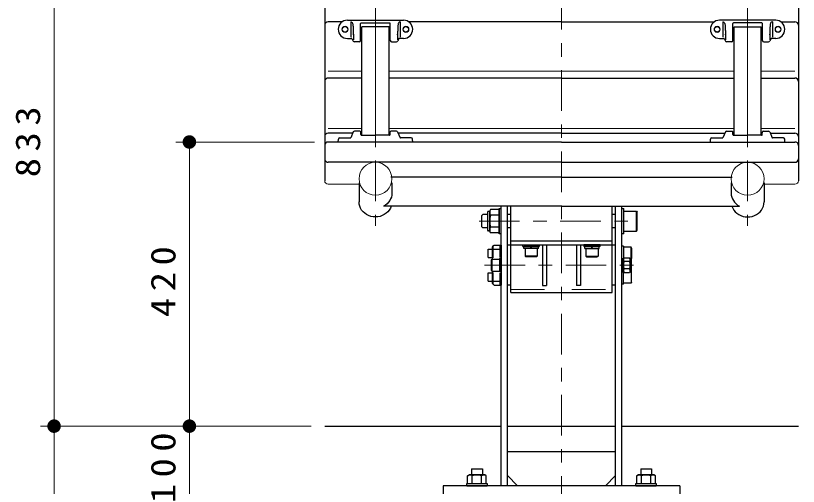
# Model space of a CAD drawing. Units: millimetres on the paper, scale 1:20. Extents: x -365 to 0, y 0 to 257.
# Drawn here: x -288.9 to -231.1, y 105.5 to 140.3 of the extents above; entities that cross this region are included whole.
import ezdxf

# ---------------------------------------------------------------- set-up
doc = ezdxf.new("R2010")
doc.units = ezdxf.units.MM
for name, pattern in [('USER1', [4.5, 2.5, -2]), ('USER2', [6, 3, -1, 1, -1]), ('USER3', [8, 3, -1, 1, -1, 1, -1])]:
    doc.linetypes.add(name, pattern=pattern)
doc.layers.add('LY_1', color=7, linetype='Continuous', lineweight=25)
doc.styles.add('ＭＳ ゴシック', font='')
doc.styles.get('ＭＳ ゴシック').set_extended_font_data('MS Gothic')

# ---------------------------------------------------------------- blocks, each defined once
blk = doc.blocks.new('filled_dot')
at = {"color": 0, "linetype": 'Continuous', "lineweight": -2, "const_width": 1.25}
blk.add_lwpolyline([(-0.625, 0, 1), (0.625, 0, 1)], format="xyb", close=True, dxfattribs=at)

msp = doc.modelspace()

# ---------------------------------------------------------------- linework, layer by layer
at = {"layer": 'LY_1', "linetype": 'USER2', "lineweight": 13}
for p, q in [((-248.595, 154.226), (-248.595, 86.225)), ((-262.345, 153.547), (-262.345, 124.735)), ((-234.845, 153.547), (-234.845, 124.735)), ((-254.692, 125.07), (-242.742, 125.07))]:
    msp.add_line(p, q, dxfattribs=at)
at = {"layer": 'LY_1', "lineweight": 13}
for p, q in [((-286.095, 109.92), (-286.095, 151.589)), ((-263.345, 136.161), (-265.845, 136.161)), ((-248.595, 136.161), (-261.345, 136.161)), ((-248.595, 136.161), (-235.845, 136.161)), ((-233.845, 136.161), (-231.345, 136.161)), ((-263.345, 131.919), (-265.845, 131.919)), ((-248.595, 131.919), (-261.345, 131.919)), ((-248.595, 131.919), (-235.845, 131.919)), ((-233.845, 131.919), (-231.345, 131.919)), ((-266.845, 130.922), (-277.095, 130.922)), ((-276.095, 109.92), (-276.095, 130.922)), ((-263.56, 127.812), (-265.845, 127.812)), ((-233.63, 127.812), (-231.345, 127.812)), ((-267.095, 109.92), (-287.095, 109.92)), ((-267.095, 109.92), (-287.095, 109.92)), ((-286.095, 87.42), (-286.095, 109.92)), ((-267.095, 109.92), (-277.095, 109.92)), ((-276.095, 104.92), (-276.095, 109.92))]:
    msp.add_line(p, q, dxfattribs=at)
at = {"layer": 'LY_1', "color": 40}
for p, q in [((-266.095, 151.339), (-266.095, 128.062)), ((-231.095, 151.339), (-231.095, 128.062)), ((-264.799, 139.81), (-265.845, 139.81)), ((-248.595, 139.81), (-259.892, 139.81)), ((-248.595, 139.81), (-237.299, 139.81)), ((-232.392, 139.81), (-231.345, 139.81)), ((-263.345, 135.649), (-265.845, 135.649)), ((-248.595, 135.649), (-261.345, 135.649)), ((-248.595, 135.649), (-235.845, 135.649)), ((-233.845, 135.649), (-231.345, 135.649)), ((-264.022, 131.577), (-265.845, 131.577)), ((-248.595, 131.577), (-260.669, 131.577)), ((-248.595, 131.577), (-236.522, 131.577)), ((-233.169, 131.577), (-231.345, 131.577)), ((-248.595, 130.922), (-265.845, 130.922)), ((-248.595, 130.922), (-231.345, 130.922)), ((-248.595, 129.422), (-265.845, 129.422)), ((-248.595, 129.422), (-231.345, 129.422))]:
    msp.add_line(p, q, dxfattribs=at)
at = {"layer": 'LY_1', "color": 2}
for p, q in [((-264.42, 139.926), (-260.27, 139.926)), ((-264.177, 139.815), (-264.177, 138.678)), ((-263.441, 138.426), (-263.441, 139.669)), ((-263.391, 139.719), (-261.3, 139.719)), ((-263.345, 131.424), (-263.345, 139.428)), ((-261.345, 139.428), (-263.345, 139.428)), ((-261.345, 131.424), (-261.345, 139.428)), ((-261.25, 138.426), (-261.25, 139.669)), ((-260.514, 139.815), (-260.514, 138.678)), ((-232.77, 139.926), (-236.92, 139.926)), ((-236.677, 139.815), (-236.677, 138.678)), ((-235.941, 138.426), (-235.941, 139.669)), ((-233.8, 139.719), (-235.891, 139.719)), ((-235.845, 131.424), (-235.845, 139.428)), ((-235.845, 139.428), (-233.845, 139.428)), ((-233.845, 131.424), (-233.845, 139.428)), ((-233.75, 138.426), (-233.75, 139.669)), ((-233.014, 139.815), (-233.014, 138.678)), ((-263.981, 138.901), (-263.981, 138.484)), ((-260.71, 138.901), (-260.71, 138.484)), ((-236.481, 138.901), (-236.481, 138.484)), ((-233.21, 138.901), (-233.21, 138.484)), ((-264.42, 138.576), (-264.106, 138.576)), ((-264.084, 138.563), (-263.987, 138.38)), ((-263.541, 138.326), (-263.898, 138.326)), ((-261.15, 138.326), (-260.793, 138.326)), ((-260.607, 138.563), (-260.704, 138.38)), ((-260.27, 138.576), (-260.585, 138.576)), ((-236.92, 138.576), (-236.606, 138.576)), ((-236.584, 138.563), (-236.487, 138.38)), ((-236.041, 138.326), (-236.398, 138.326)), ((-233.65, 138.326), (-233.293, 138.326)), ((-233.107, 138.563), (-233.204, 138.38)), ((-232.77, 138.576), (-233.085, 138.576)), ((-263.985, 131.662), (-264.171, 131.237)), ((-263.489, 131.722), (-263.893, 131.722)), ((-263.428, 131.472), (-263.439, 131.674)), ((-263.378, 131.424), (-262.345, 131.424)), ((-261.313, 131.424), (-262.345, 131.424)), ((-261.263, 131.472), (-261.252, 131.674)), ((-260.798, 131.722), (-261.202, 131.722)), ((-260.706, 131.662), (-260.52, 131.237)), ((-236.485, 131.662), (-236.671, 131.237)), ((-236.393, 131.722), (-235.989, 131.722)), ((-235.928, 131.472), (-235.939, 131.674)), ((-235.878, 131.424), (-234.845, 131.424)), ((-233.813, 131.424), (-234.845, 131.424)), ((-233.763, 131.472), (-233.752, 131.674)), ((-233.702, 131.722), (-233.298, 131.722)), ((-233.206, 131.662), (-233.02, 131.237)), ((-265.095, 130.922), (-265.088, 131.125)), ((-259.595, 130.922), (-265.095, 130.922)), ((-264.988, 131.222), (-264.194, 131.222)), ((-259.702, 131.222), (-260.497, 131.222)), ((-259.595, 130.922), (-259.603, 131.125)), ((-237.595, 130.922), (-237.588, 131.125)), ((-237.595, 130.922), (-232.095, 130.922)), ((-237.488, 131.222), (-236.694, 131.222)), ((-232.202, 131.222), (-232.997, 131.222)), ((-232.095, 130.922), (-232.103, 131.125)), ((-253.045, 105.52), (-253.045, 126.178)), ((-252.595, 105.52), (-252.595, 126.178)), ((-244.595, 105.52), (-244.595, 126.178)), ((-244.145, 105.52), (-244.145, 126.178)), ((-244.02, 123.22), (-244.145, 123.22)), ((-244.02, 123.22), (-244.02, 122.345)), ((-243.455, 123.145), (-244.02, 123.145)), ((-243.455, 122.27), (-243.455, 123.145)), ((-243.42, 123.085), (-243.455, 123.145)), ((-243.42, 123.085), (-243.42, 122.306)), ((-243.42, 122.306), (-243.448, 122.258)), ((-244.02, 120.42), (-244.02, 121.295)), ((-243.455, 121.37), (-243.455, 120.495)), ((-243.42, 121.335), (-243.448, 121.383)), ((-243.42, 120.556), (-243.42, 121.335)), ((-244.02, 120.42), (-244.145, 120.42)), ((-243.455, 120.495), (-244.02, 120.495)), ((-243.42, 120.556), (-243.455, 120.495))]:
    msp.add_line(p, q, dxfattribs=at)
at = {"layer": 'LY_1', "color": 2, "lineweight": 13}
for p, q in [((-262.345, 131.424), (-262.345, 139.428)), ((-234.845, 131.424), (-234.845, 139.428))]:
    msp.add_line(p, q, dxfattribs=at)
at = {"layer": 'LY_1', "color": 4}
for p, q in [((-263.56, 127.911), (-263.56, 126.497)), ((-261.13, 127.911), (-261.13, 127.146)), ((-236.06, 127.911), (-236.06, 127.146)), ((-233.63, 127.911), (-233.63, 126.497))]:
    msp.add_line(p, q, dxfattribs=at)
at = {"layer": 'LY_1'}
for p, q in [((-248.595, 128.313), (-261.212, 128.313)), ((-248.595, 128.313), (-235.979, 128.313)), ((-248.595, 126.178), (-261.742, 126.178)), ((-248.595, 126.178), (-235.449, 126.178)), ((-254.495, 125.495), (-254.42, 125.57)), ((-254.07, 125.57), (-254.42, 125.57)), ((-254.07, 125.72), (-254.07, 124.42)), ((-253.92, 125.795), (-253.995, 125.795)), ((-253.839, 125.937), (-253.92, 125.795)), ((-253.92, 125.795), (-253.92, 124.345)), ((-253.195, 125.937), (-253.839, 125.937)), ((-253.195, 124.145), (-253.195, 125.995)), ((-253.195, 125.995), (-253.045, 125.995)), ((-253.195, 125.937), (-253.195, 124.204)), ((-253.045, 124.145), (-253.045, 125.995)), ((-252.345, 125.57), (-252.595, 125.57)), ((-244.595, 125.57), (-244.845, 125.57)), ((-244.145, 124.145), (-244.145, 125.995)), ((-244.145, 125.995), (-243.995, 125.995)), ((-243.995, 124.145), (-243.995, 125.995)), ((-243.995, 124.32), (-243.995, 125.82)), ((-243.995, 125.82), (-243.045, 125.82)), ((-243.045, 124.32), (-243.045, 125.82)), ((-243.045, 125.82), (-242.995, 125.734)), ((-242.995, 124.407), (-242.995, 125.734)), ((-254.495, 124.645), (-254.495, 125.495)), ((-253.195, 125.503), (-253.839, 125.503)), ((-254.495, 124.645), (-254.42, 124.57)), ((-254.07, 124.57), (-254.42, 124.57)), ((-253.195, 124.637), (-253.839, 124.637)), ((-252.345, 124.57), (-252.595, 124.57)), ((-244.595, 124.57), (-244.845, 124.57)), ((-243.045, 124.32), (-242.995, 124.407)), ((-253.92, 124.345), (-253.995, 124.345)), ((-253.839, 124.204), (-253.92, 124.345)), ((-253.195, 124.204), (-253.839, 124.204)), ((-253.045, 124.145), (-253.195, 124.145)), ((-243.995, 124.145), (-244.145, 124.145)), ((-243.995, 124.32), (-243.045, 124.32)), ((-253.585, 123.295), (-253.645, 123.235)), ((-253.645, 122.36), (-253.645, 123.235)), ((-253.585, 123.295), (-253.045, 123.295)), ((-253.165, 123.295), (-253.165, 122.42)), ((-253.045, 123.295), (-253.045, 120.345)), ((-251.445, 123.32), (-250.245, 123.32)), ((-251.445, 123.195), (-251.445, 123.32)), ((-251.37, 123.32), (-250.32, 123.32)), ((-250.245, 123.32), (-250.245, 123.195)), ((-249.995, 123.32), (-249.995, 120.32)), ((-249.695, 123.32), (-249.695, 120.32)), ((-247.495, 123.32), (-247.495, 120.32)), ((-247.195, 123.32), (-247.195, 120.32)), ((-245.745, 123.32), (-246.945, 123.32)), ((-246.945, 123.32), (-246.945, 123.195)), ((-245.82, 123.32), (-246.87, 123.32)), ((-245.745, 123.195), (-245.745, 123.32)), ((-254.02, 122.995), (-253.705, 122.995)), ((-254.02, 122.395), (-254.02, 122.995)), ((-253.705, 122.292), (-253.705, 123.167)), ((-253.645, 122.995), (-253.165, 122.995)), ((-251.445, 123.195), (-250.245, 123.195)), ((-250.308, 123.195), (-251.383, 123.195)), ((-251.383, 123.045), (-251.383, 123.195)), ((-250.308, 123.045), (-251.383, 123.045)), ((-251.295, 123.045), (-251.295, 122.48)), ((-250.395, 123.045), (-251.295, 123.045)), ((-250.89, 123.045), (-250.85, 123.195)), ((-250.84, 123.045), (-250.8, 123.195)), ((-250.395, 123.045), (-250.395, 122.48)), ((-250.308, 123.045), (-250.308, 123.195)), ((-245.745, 123.195), (-246.945, 123.195)), ((-246.883, 123.195), (-245.808, 123.195)), ((-246.883, 123.045), (-246.883, 123.195)), ((-246.883, 123.045), (-245.808, 123.045)), ((-246.795, 123.045), (-246.795, 122.48)), ((-246.795, 123.045), (-245.895, 123.045)), ((-246.35, 123.045), (-246.39, 123.195)), ((-246.3, 123.045), (-246.34, 123.195)), ((-245.895, 123.045), (-245.895, 122.48)), ((-245.808, 123.045), (-245.808, 123.195)), ((-254.02, 122.395), (-253.705, 122.395)), ((-253.77, 122.21), (-253.735, 122.27)), ((-253.77, 121.431), (-253.77, 122.21)), ((-253.735, 122.27), (-253.17, 122.27)), ((-253.735, 122.27), (-253.735, 121.37)), ((-253.045, 122.308), (-253.17, 122.308)), ((-253.17, 122.308), (-253.17, 121.333)), ((-253.045, 122.308), (-253.045, 121.333)), ((-251.295, 122.48), (-251.235, 122.445)), ((-250.395, 122.48), (-251.295, 122.48)), ((-250.456, 122.445), (-251.235, 122.445)), ((-250.395, 122.48), (-250.456, 122.445)), ((-246.795, 122.48), (-245.895, 122.48)), ((-246.795, 122.48), (-246.735, 122.445)), ((-246.735, 122.445), (-245.956, 122.445)), ((-245.895, 122.48), (-245.956, 122.445)), ((-244.145, 122.308), (-244.02, 122.308)), ((-244.145, 122.308), (-244.145, 121.333)), ((-244.02, 122.295), (-243.978, 122.368)), ((-244.02, 122.308), (-244.02, 121.333)), ((-244.02, 122.295), (-244.02, 121.346)), ((-243.978, 122.368), (-243.563, 122.368)), ((-243.563, 122.094), (-243.978, 122.094)), ((-243.52, 122.295), (-243.563, 122.368)), ((-243.52, 122.295), (-243.52, 121.346)), ((-243.495, 122.295), (-243.52, 122.295)), ((-243.445, 122.245), (-243.445, 121.396)), ((-243.563, 121.547), (-243.978, 121.547)), ((-254.02, 121.245), (-253.705, 121.245)), ((-254.02, 120.645), (-254.02, 121.245)), ((-253.77, 121.431), (-253.735, 121.37)), ((-253.735, 121.37), (-253.17, 121.37)), ((-253.705, 120.474), (-253.705, 121.349)), ((-253.645, 120.405), (-253.645, 121.28)), ((-253.045, 121.333), (-253.17, 121.333)), ((-253.165, 121.22), (-253.165, 120.345)), ((-244.145, 121.333), (-244.02, 121.333)), ((-244.02, 121.346), (-243.978, 121.273)), ((-243.978, 121.273), (-243.563, 121.273)), ((-243.52, 121.346), (-243.563, 121.273)), ((-243.495, 121.346), (-243.52, 121.346)), ((-254.02, 120.645), (-253.705, 120.645)), ((-253.645, 120.645), (-253.165, 120.645)), ((-253.645, 120.405), (-253.585, 120.345)), ((-253.585, 120.345), (-253.045, 120.345)), ((-249.995, 120.32), (-249.695, 120.32)), ((-247.195, 120.32), (-247.495, 120.32)), ((-266.095, 109.92), (-253.045, 109.92)), ((-252.595, 109.92), (-244.595, 109.92)), ((-244.145, 109.92), (-231.095, 109.92)), ((-244.595, 108.02), (-252.595, 108.02)), ((-255.245, 106.77), (-254.445, 106.77)), ((-255.245, 106.77), (-255.245, 106.32)), ((-254.445, 106.77), (-254.445, 106.32)), ((-242.745, 106.77), (-242.745, 106.32)), ((-242.745, 106.77), (-241.945, 106.77)), ((-241.945, 106.77), (-241.945, 106.32)), ((-255.538, 106.252), (-255.42, 106.32)), ((-255.538, 105.67), (-255.538, 106.252)), ((-254.27, 106.32), (-255.42, 106.32)), ((-255.192, 105.67), (-255.192, 106.252)), ((-254.499, 105.67), (-254.499, 106.252)), ((-254.153, 106.252), (-254.27, 106.32)), ((-254.153, 105.67), (-254.153, 106.252)), ((-252.595, 106.27), (-251.845, 105.52)), ((-244.595, 106.27), (-245.345, 105.52)), ((-243.038, 106.252), (-242.92, 106.32)), ((-243.038, 105.67), (-243.038, 106.252)), ((-241.77, 106.32), (-242.92, 106.32)), ((-242.692, 105.67), (-242.692, 106.252)), ((-241.999, 105.67), (-241.999, 106.252)), ((-241.653, 106.252), (-241.77, 106.32)), ((-241.653, 105.67), (-241.653, 106.252)), ((-239.845, 105.52), (-257.345, 105.52)), ((-257.345, 105.52), (-257.345, 104.92)), ((-255.595, 105.67), (-254.095, 105.67)), ((-255.595, 105.52), (-255.595, 105.67)), ((-255.595, 105.52), (-254.095, 105.52)), ((-254.095, 105.67), (-254.095, 105.52)), ((-243.095, 105.52), (-243.095, 105.67)), ((-243.095, 105.67), (-241.595, 105.67)), ((-243.095, 105.52), (-241.595, 105.52)), ((-241.595, 105.67), (-241.595, 105.52)), ((-239.845, 105.52), (-239.845, 104.92))]:
    msp.add_line(p, q, dxfattribs=at)
at = {"layer": 'LY_1', "color": 20}
for p, q in [((-252.345, 119.795), (-252.345, 126.178)), ((-244.845, 119.795), (-244.845, 126.178)), ((-252.345, 123.92), (-252.345, 124.095)), ((-252.345, 123.308), (-252.595, 123.308)), ((-252.345, 123.62), (-244.845, 123.62)), ((-252.345, 123.32), (-244.845, 123.32)), ((-244.595, 123.308), (-244.845, 123.308)), ((-252.345, 120.333), (-252.595, 120.333)), ((-244.595, 120.333), (-244.845, 120.333)), ((-252.345, 119.795), (-244.845, 119.795))]:
    msp.add_line(p, q, dxfattribs=at)
at = {"layer": 'LY_1', "linetype": 'USER3', "lineweight": 13}
for p, q in [((-253.108, 121.333), (-253.108, 122.308)), ((-244.083, 121.333), (-244.083, 122.308))]:
    msp.add_line(p, q, dxfattribs=at)
at = {"layer": 'LY_1', "color": 20, "linetype": 'USER2', "lineweight": 13}
msp.add_line((-254.286, 121.82), (-242.929, 121.82), dxfattribs=at)
at = {"layer": 'LY_1', "color": 20, "linetype": 'USER1', "lineweight": 13}
msp.add_line((-252.345, 120.02), (-244.845, 120.02), dxfattribs=at)
at = {"layer": 'LY_1', "color": 2}
for points in [[(-264.177, 139.815), (-264.14, 139.796), (-264.105, 139.773), (-264.075, 139.746), (-264.05, 139.714), (-264.032, 139.677), (-264.02, 139.635), (-264.012, 139.586), (-264.007, 139.53), (-264.002, 139.462), (-263.997, 139.386), (-263.994, 139.305), (-263.991, 139.224), (-263.988, 139.144), (-263.986, 139.068), (-263.985, 138.999), (-263.983, 138.941), (-263.982, 138.896), (-263.982, 138.866), (-263.981, 138.855), (-263.981, 138.866), (-263.981, 138.901)], [(-260.514, 139.815), (-260.551, 139.796), (-260.586, 139.773), (-260.616, 139.746), (-260.641, 139.714), (-260.659, 139.677), (-260.671, 139.635), (-260.679, 139.586), (-260.684, 139.53), (-260.689, 139.462), (-260.693, 139.386), (-260.697, 139.305), (-260.7, 139.224), (-260.703, 139.144), (-260.705, 139.068), (-260.706, 138.999), (-260.707, 138.941), (-260.708, 138.896), (-260.709, 138.866), (-260.709, 138.855), (-260.71, 138.866), (-260.71, 138.901)], [(-236.677, 139.815), (-236.64, 139.796), (-236.605, 139.773), (-236.575, 139.746), (-236.55, 139.714), (-236.532, 139.677), (-236.52, 139.635), (-236.512, 139.586), (-236.507, 139.53), (-236.502, 139.462), (-236.497, 139.386), (-236.494, 139.305), (-236.491, 139.224), (-236.488, 139.144), (-236.486, 139.068), (-236.485, 138.999), (-236.483, 138.941), (-236.482, 138.896), (-236.482, 138.866), (-236.481, 138.855), (-236.481, 138.866), (-236.481, 138.901)], [(-233.014, 139.815), (-233.051, 139.796), (-233.086, 139.773), (-233.116, 139.746), (-233.141, 139.714), (-233.159, 139.677), (-233.171, 139.635), (-233.179, 139.586), (-233.184, 139.53), (-233.189, 139.462), (-233.193, 139.386), (-233.197, 139.305), (-233.2, 139.224), (-233.203, 139.144), (-233.205, 139.068), (-233.206, 138.999), (-233.207, 138.941), (-233.208, 138.896), (-233.209, 138.866), (-233.209, 138.855), (-233.21, 138.866), (-233.21, 138.901)]]:
    msp.add_lwpolyline(points, dxfattribs=at)
at = {"layer": 'LY_1', "color": 4}
for points in [[(-261.13, 127.146), (-261.141, 127), (-261.172, 126.856), (-261.223, 126.718), (-261.294, 126.586), (-261.383, 126.465), (-261.488, 126.355), (-261.609, 126.259), (-261.742, 126.178)], [(-236.06, 127.146), (-236.05, 127), (-236.019, 126.856), (-235.967, 126.718), (-235.897, 126.586), (-235.808, 126.465), (-235.702, 126.355), (-235.582, 126.259), (-235.449, 126.178)], [(-261.181, 126.178), (-261.242, 126.029), (-261.326, 125.89), (-261.43, 125.763), (-261.553, 125.651), (-261.692, 125.557), (-261.844, 125.481), (-262.006, 125.426), (-262.176, 125.393), (-262.348, 125.382), (-262.521, 125.393), (-262.69, 125.427), (-262.852, 125.483), (-263.004, 125.56), (-263.142, 125.655), (-263.265, 125.767), (-263.368, 125.895), (-263.451, 126.034), (-263.511, 126.183), (-263.548, 126.338), (-263.56, 126.497)], [(-236.01, 126.178), (-235.948, 126.029), (-235.865, 125.89), (-235.761, 125.763), (-235.638, 125.651), (-235.499, 125.557), (-235.347, 125.481), (-235.184, 125.426), (-235.015, 125.393), (-234.842, 125.382), (-234.67, 125.393), (-234.501, 125.427), (-234.339, 125.483), (-234.187, 125.56), (-234.049, 125.655), (-233.926, 125.767), (-233.823, 125.895), (-233.74, 126.034), (-233.679, 126.183), (-233.643, 126.338), (-233.63, 126.497)]]:
    msp.add_lwpolyline(points, dxfattribs=at)
at = {"layer": 'LY_1', "color": 2, "lineweight": 13}
for centre in [(-264.595, 139.251), (-260.095, 139.251), (-237.095, 139.251), (-232.595, 139.251)]:
    msp.add_circle(centre, 0.225, dxfattribs=at)
at = {"layer": 'LY_1', "color": 2}
for centre in [(-264.595, 139.251), (-260.095, 139.251), (-237.095, 139.251), (-232.595, 139.251)]:
    msp.add_circle(centre, 0.2, dxfattribs=at)
at = {"layer": 'LY_1', "lineweight": 13}
for centre in [(-262.345, 128.207), (-234.845, 128.207)]:
    msp.add_circle(centre, 1.215, dxfattribs=at)
at = {"layer": 'LY_1', "color": 40}
for centre, start, end in [((-265.845, 139.56), 90, 180), ((-231.345, 139.56), 0, 90), ((-265.845, 135.399), 90, 180), ((-231.345, 135.399), 0, 90), ((-265.845, 131.327), 90, 180), ((-231.345, 131.327), 0, 90), ((-265.845, 130.672), 90, 180), ((-231.345, 130.672), 0, 90), ((-265.845, 129.672), 180, 270), ((-231.345, 129.672), 270, 0)]:
    msp.add_arc(centre, 0.25, start, end, dxfattribs=at)
at = {"layer": 'LY_1', "color": 2}
for centre, radius, start, end in [((-264.42, 139.251), 0.675, 90, 270), ((-263.391, 139.669), 0.05, 90, 180), ((-261.3, 139.669), 0.05, 359.99999, 90), ((-260.27, 139.251), 0.675, 270, 90), ((-236.92, 139.251), 0.675, 90, 270), ((-235.891, 139.669), 0.05, 90, 180.00001), ((-233.8, 139.669), 0.05, 360, 90), ((-232.77, 139.251), 0.675, 270, 90), ((-264.106, 138.551), 0.025, 27.86749, 90), ((-263.898, 138.426), 0.1, 207.86749, 270), ((-263.541, 138.426), 0.1, 270, 0), ((-261.15, 138.426), 0.1, 180, 270), ((-260.793, 138.426), 0.1, 270, 332.13251), ((-260.585, 138.551), 0.025, 90, 152.13251), ((-236.606, 138.551), 0.025, 27.86749, 90), ((-236.398, 138.426), 0.1, 207.86749, 270), ((-236.041, 138.426), 0.1, 270, 0), ((-233.65, 138.426), 0.1, 180, 270), ((-233.293, 138.426), 0.1, 270, 332.13251), ((-233.085, 138.551), 0.025, 90, 152.13251), ((-263.893, 131.622), 0.1, 90, 156.37062), ((-263.489, 131.672), 0.05, 3, 90), ((-263.378, 131.474), 0.05, 183, 270), ((-261.313, 131.474), 0.05, 270, 357), ((-261.202, 131.672), 0.05, 90, 177), ((-260.798, 131.622), 0.1, 23.62938, 90), ((-236.393, 131.622), 0.1, 90, 156.37062), ((-235.989, 131.672), 0.05, 3, 90), ((-235.878, 131.474), 0.05, 183, 270), ((-233.813, 131.474), 0.05, 270, 357), ((-233.702, 131.672), 0.05, 90, 177), ((-233.298, 131.622), 0.1, 23.62938, 90), ((-264.988, 131.122), 0.1, 90, 178), ((-264.194, 131.247), 0.025, 270, 336.37062), ((-260.497, 131.247), 0.025, 203.62938, 270), ((-259.702, 131.122), 0.1, 2, 90), ((-237.488, 131.122), 0.1, 90, 178), ((-236.694, 131.247), 0.025, 270, 336.37062), ((-232.997, 131.247), 0.025, 203.62938, 270), ((-232.202, 131.122), 0.1, 2, 90)]:
    msp.add_arc(centre, radius, start, end, dxfattribs=at)
at = {"layer": 'LY_1', "lineweight": 13}
for centre, start, end in [((-265.845, 128.062), 180, 270), ((-231.345, 128.062), 270, 0)]:
    msp.add_arc(centre, 0.25, start, end, dxfattribs=at)
at = {"layer": 'LY_1'}
for centre, radius, start, end in [((-253.995, 125.72), 0.075, 90, 180), ((-253.523, 125.72), 0.383, 145.61587, 214.38413), ((-252.473, 125.07), 1.433, 162.41211, 197.58789), ((-253.995, 124.42), 0.075, 180, 270), ((-253.523, 124.421), 0.383, 145.61587, 214.38413), ((-253.636, 123.167), 0.0694, 97.75751, 180), ((-243.525, 122.295), 0.495, 180, 203.8649), ((-243.114, 121.82), 0.906, 162.41204, 197.58795), ((-244.016, 122.295), 0.495, 336.13508, 359.99998), ((-244.426, 121.82), 0.906, 342.41203, 17.58794), ((-243.495, 122.245), 0.05, 0, 90), ((-243.525, 121.346), 0.495, 156.1351, 180), ((-244.016, 121.346), 0.495, 359.99998, 23.86488), ((-243.495, 121.396), 0.05, 270, 0), ((-253.636, 120.474), 0.0694, 180, 262.24249), ((-255.365, 105.999), 0.307, 55.61586, 124.38414), ((-254.845, 105.16), 1.146, 72.41211, 107.58789), ((-254.326, 105.999), 0.307, 55.61586, 124.38414), ((-242.865, 105.999), 0.307, 55.61586, 124.38414), ((-242.345, 105.16), 1.146, 72.41211, 107.58789), ((-241.826, 105.999), 0.307, 55.61586, 124.38414)]:
    msp.add_arc(centre, radius, start, end, dxfattribs=at)

# ---------------------------------------------------------------- block references
at = {"layer": 'LY_1', "lineweight": 13, "xscale": 0.4, "yscale": 0.4}
for p, rotation in [((-276.095, 130.922), 270), ((-286.095, 109.92), 90), ((-286.095, 109.92), 270), ((-276.095, 109.92), 90), ((-276.095, 109.92), 270)]:
    msp.add_blockref('filled_dot', p, dxfattribs=dict(at, rotation=rotation))

# ---------------------------------------------------------------- texts
at = {"layer": 'LY_1', "char_height": 1.833, "attachment_point": 8, "rotation": 90, "style": 'ＭＳ ゴシック'}
for s, insert in [('\\T1.33;\\W1.15;833', (-287.095, 131.171)), ('\\T1.33;\\W1.15;420', (-277.095, 120.836)), ('\\T1.33;\\W1.15;100', (-277.095, 107.075))]:
    msp.add_mtext(s, dxfattribs=dict(at, insert=insert))

doc.saveas('drawing.dxf')
